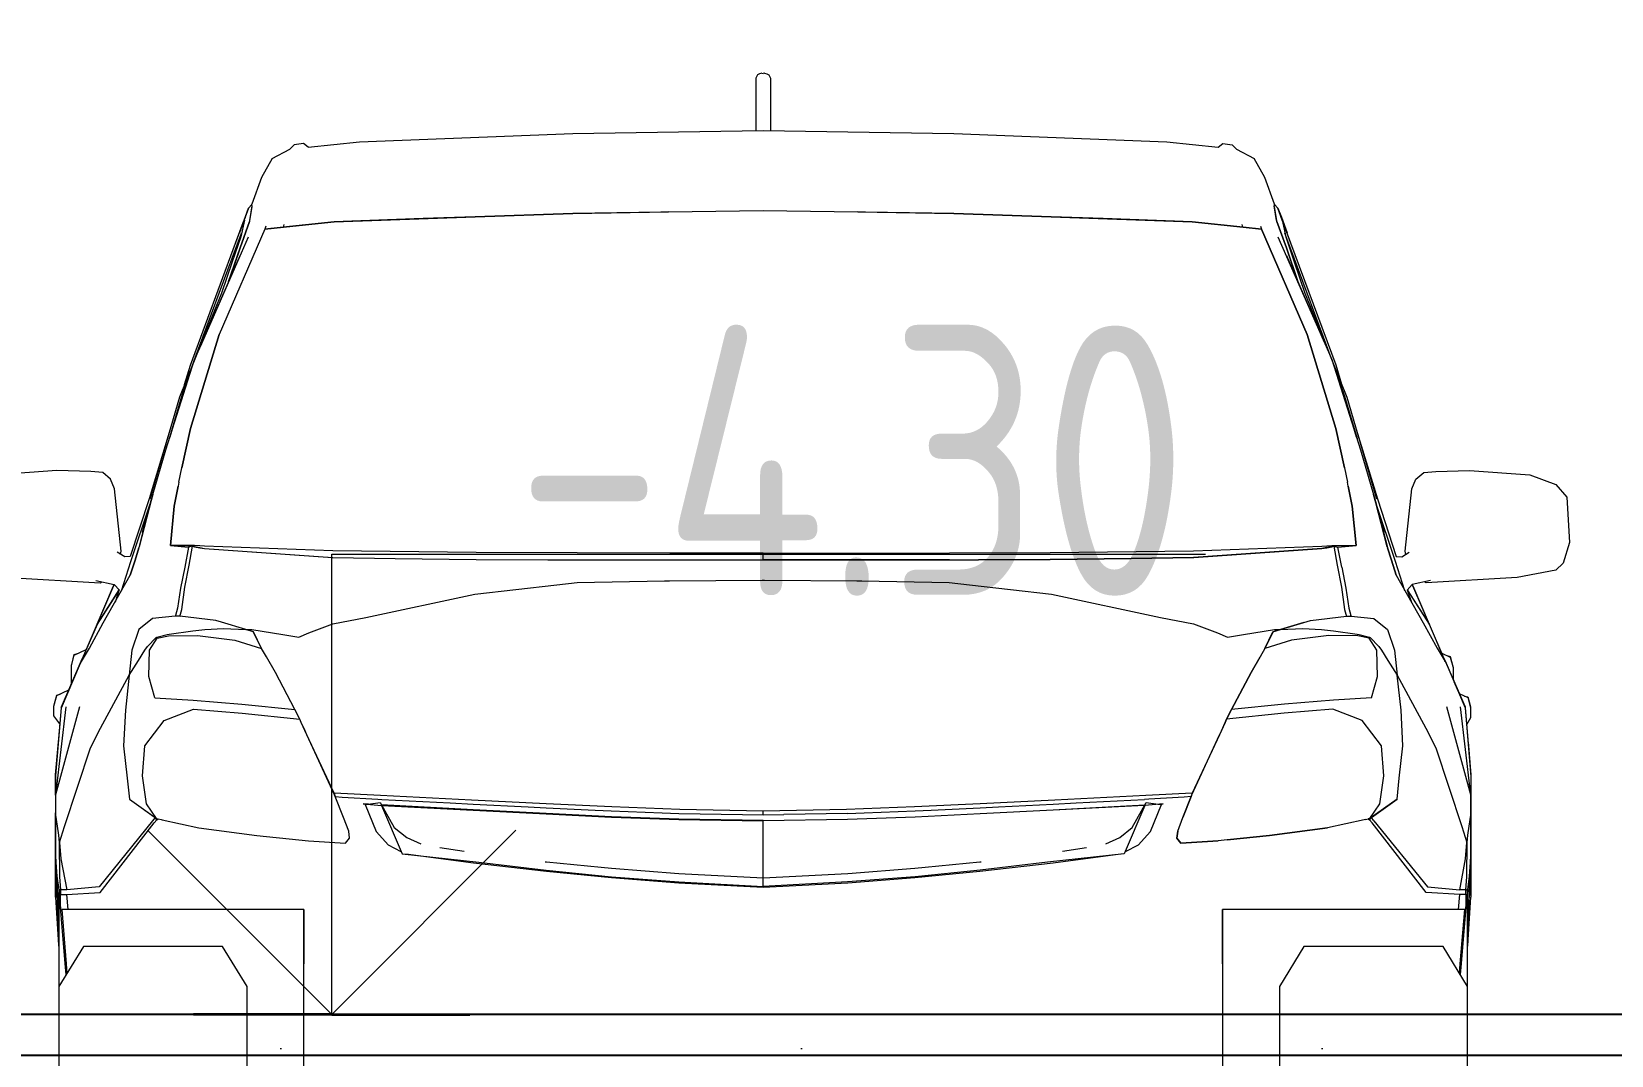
# Model space of a CAD drawing. Header units: millimetres. Extents: x 18162 to 7085488, y 72188 to 247925.
# Drawn here: x 4268703 to 4270634, y 100403 to 101654 of the extents above; entities that cross this region are included whole.
import ezdxf

# ---------------------------------------------------------------- set-up
doc = ezdxf.new("R2010")
doc.units = ezdxf.units.MM
doc.header["$MEASUREMENT"] = 0
doc.layers.add('Interior - Furniture', color=7, linetype='Continuous')
doc.layers.add('Structural - Bearing', color=7, linetype='Continuous')
doc.styles.add('GENERATED_STYLE_3', font='', dxfattribs={"width": 0.8})
doc.styles.get('GENERATED_STYLE_3').set_extended_font_data('ISOCPEUR MON')
doc.dimstyles.new('GENERATED_STYLE__12', dxfattribs={"dimtxt": 330.000007, "dimasz": 171, "dimexe": 0.18, "dimexo": 150, "dimgap": 0, "dimtad": 1, "dimdec": 0, "dimzin": 0, "dimdsep": 46, "dimtxsty": 'GENERATED_STYLE_3', "dimblk": 'ARROWHEAD_2', "dimblk1": 'ARROWHEAD_2', "dimblk2": 'ARROWHEAD_2', "dimcen": 0.09, "dimclrd": 13, "dimclre": 13, "dimclrt": 13, "dimadec": 0, "dimazin": 0, "dimtfac": 1, "dimtdec": 4, "dimtmove": 0, "dimatfit": 3, "dimfxl": 1, "dimtolj": 1, "dimtzin": 0, "dimarcsym": 0})

# ---------------------------------------------------------------- blocks, each defined once
blk = doc.blocks.new('*D1684', base_point=(4294986.6, 104752.7))
at = {"color": 12, "linetype": 'Continuous', "lineweight": 35}
for p, q in [((4271333.2, 100517.7), (4271558.2, 100387.8)), ((4271333.2, 100067.7), (4271558.2, 99937.8))]:
    blk.add_line(p, q, dxfattribs=at)
at = {"color": 13, "linetype": 'Continuous', "lineweight": 13}
for p, q in [((4271614.4, 100452.7), (4271276.9, 100452.7)), ((4271445.7, 100002.7), (4271445.7, 100452.7)), ((4271614.4, 100002.7), (4271276.9, 100002.7)), ((4271445.7, 99892.7), (4271445.7, 100002.7))]:
    blk.add_line(p, q, dxfattribs=at)
at = {"color": 13, "lineweight": 13, "insert": (4271475.5, 99358.1), "char_height": 330, "attachment_point": 7, "rotation": 90, "style": 'GENERATED_STYLE_3'}
blk.add_mtext('\\A1;{\\pql;\\fISOCPEUR MON|b0|i0|c0|p0;\\W0.800000;450}', dxfattribs=at)
blk = doc.blocks.new('ARROWHEAD_2')
at = {"color": 0, "linetype": 'Continuous', "lineweight": 0}
for p, q in [((-0.378, -0.655), (0.378, 0.655)), ((0, 0), (-1, 0))]:
    blk.add_line(p, q, dxfattribs=at)
blk = doc.blocks.new('*D1685', base_point=(4294986.6, 104752.7))
at = {"color": 12, "linetype": 'Continuous', "lineweight": 35}
for p, q in [((4271333.2, 103517.7), (4271558.2, 103387.8)), ((4271333.2, 100517.7), (4271558.2, 100387.8))]:
    blk.add_line(p, q, dxfattribs=at)
at = {"color": 13, "linetype": 'Continuous', "lineweight": 13}
blk.add_line((4271445.7, 100452.7), (4271445.7, 103452.7), dxfattribs=at)
at = {"color": 13, "lineweight": 13, "insert": (4271541.3, 101537.7), "char_height": 330, "attachment_point": 7, "rotation": 90, "style": 'GENERATED_STYLE_3'}
blk.add_mtext('\\A1;{\\pql;\\fISOCPEUR MON|b0|i0|c0|p0;\\W0.800000;3,000}', dxfattribs=at)
blk = doc.blocks.new('*D1686', base_point=(4294986.6, 104752.7))
at = {"color": 12, "linetype": 'Continuous', "lineweight": 35}
for p, q in [((4271333.2, 104557.7), (4271558.2, 104427.8)), ((4271333.2, 103517.7), (4271558.2, 103387.8))]:
    blk.add_line(p, q, dxfattribs=at)
at = {"color": 13, "linetype": 'Continuous', "lineweight": 13}
for p, q in [((4271445.7, 103452.7), (4271445.7, 104492.7)), ((4271614.4, 103452.7), (4270478.7, 103452.7)), ((4271445.7, 100452.7), (4271445.7, 103452.7))]:
    blk.add_line(p, q, dxfattribs=at)
at = {"color": 13, "lineweight": 13, "insert": (4271541.3, 103570.9), "char_height": 330, "attachment_point": 7, "rotation": 90, "style": 'GENERATED_STYLE_3'}
blk.add_mtext('\\A1;{\\pql;\\fISOCPEUR MON|b0|i0|c0|p0;\\W0.800000;1,040}', dxfattribs=at)

msp = doc.modelspace()

# ---------------------------------------------------------------- hatches: boundary and pattern name
at = {"layer": 'Structural - Bearing', "linetype": 'Continuous', "lineweight": 9}
h = msp.add_hatch(dxfattribs=at)
h.set_pattern_fill('Lightweight_Concrete_0003', style=0, pattern_type=2)
h.set_pattern_definition([(0, (4294986.6, 104752.7), (0, 1169.134), [73.125, -601.875]), (0, (4295324.1, 105337.3), (0, 1169.134), [73.125, -601.875]), (60, (4294986.6, 104752.7), (-1012.5, 584.567), [73.125, -601.875]), (60, (4295661.6, 104752.7), (-1012.5, 584.567), [73.125, -601.875]), (120, (4295059.7, 104752.7), (1012.5, 584.567), [73.125, -601.875]), (120, (4295734.7, 104752.7), (1012.5, 584.567), [73.125, -601.875]), (0, (4294986.58, 104865.2), (0, 225), [0, -225, 0, -337.5]), (45, (4295099.08, 104865.2), (-159.099, 159.099), [0, -168.75, 0, -281.25])])
h.paths.add_polyline_path([(4273913.1, 100452.7), (4267763.1, 100452.7), (4267763.1, 100402.7), (4273913.1, 100402.7)])

# ---------------------------------------------------------------- linework, layer by layer
at = {"color": 13, "linetype": 'Continuous', "lineweight": 13}
for p, q in [((4269069.5, 100452.7), (4269069.5, 101015.2)), ((4269069.5, 101015.2), (4270137.6, 101015.2)), ((4269069.5, 100452.7), (4268844.5, 100677.7)), ((4269294.5, 100677.7), (4269069.5, 100452.7))]:
    msp.add_line(p, q, dxfattribs=at)
at = {"color": 12, "linetype": 'Continuous', "lineweight": 35}
for q in [(4268900.7, 100452.7), (4269238.2, 100452.7)]:
    msp.add_line((4269069.5, 100452.7), q, dxfattribs=at)
at = {"layer": 'Interior - Furniture', "color": 7, "linetype": 'Continuous', "lineweight": 13}
for p, q in [((4269590.2, 101600.7), (4269588.1, 101596.6)), ((4269592.6, 101602), (4269590.2, 101600.7)), ((4269595.4, 101602.8), (4269592.6, 101602)), ((4269595.4, 101602.8), (4269597, 101602.3)), ((4269598.6, 101602.8), (4269597, 101602.3)), ((4269598.6, 101602.8), (4269601.4, 101602)), ((4269601.4, 101602), (4269603.8, 101600.7)), ((4269603.8, 101600.7), (4269605.9, 101596.6)), ((4269588.1, 101596.6), (4269588.1, 101532.6)), ((4269605.9, 101596.6), (4269605.9, 101532.6)), ((4269103.4, 101518.9), (4269364.1, 101528.9)), ((4269364.1, 101528.9), (4269597, 101532.7)), ((4269597, 101532.7), (4269829.9, 101528.9)), ((4269829.9, 101528.9), (4270090.6, 101518.9)), ((4268996.8, 101498.6), (4269018.5, 101510.1)), ((4269023.6, 101515.3), (4269018.4, 101510)), ((4269035.2, 101516.7), (4269023.6, 101515.3)), ((4269040.9, 101512.4), (4269035.2, 101516.7)), ((4269040.8, 101512.4), (4269103.4, 101518.9)), ((4270090.6, 101518.9), (4270153.2, 101512.4)), ((4270153.1, 101512.4), (4270158.8, 101516.7)), ((4270158.8, 101516.7), (4270170.4, 101515.3)), ((4270170.4, 101515.3), (4270175.6, 101510)), ((4270175.5, 101510.1), (4270197.2, 101498.6)), ((4268996.8, 101498.6), (4268983.6, 101475.3)), ((4270210.4, 101475.3), (4270197.2, 101498.6)), ((4268983.6, 101475.3), (4268971.9, 101442.7)), ((4270222.1, 101442.7), (4270210.4, 101475.3)), ((4268963.6, 101427), (4268956.7, 101407.7)), ((4268962.5, 101423.4), (4268967.9, 101437.9)), ((4268967.8, 101437.7), (4268963.6, 101427)), ((4268963.6, 101427), (4268963.6, 101426.2)), ((4268967.9, 101438), (4268967.8, 101437.7)), ((4268971.9, 101442.5), (4268967.9, 101438)), ((4268967.9, 101437.9), (4268972, 101442.2)), ((4268967.9, 101438), (4268967.9, 101437.9)), ((4268971.9, 101440.1), (4268969.2, 101422.5)), ((4268969.4, 101422.8), (4268972.2, 101440.6)), ((4268971.9, 101442.1), (4268971.9, 101442.7)), ((4268972.2, 101440.8), (4268972, 101442.2)), ((4269072.7, 101421.3), (4269244.9, 101427.3)), ((4269181.4, 101425.1), (4269072.7, 101421.3)), ((4269244.9, 101427.2), (4269181.4, 101425.1)), ((4269244.9, 101427.3), (4269364.1, 101431.4)), ((4269364.1, 101431.3), (4269244.9, 101427.2)), ((4269364.1, 101431.4), (4269481.2, 101433.2)), ((4269472, 101433.1), (4269364.1, 101431.3)), ((4269481.2, 101433.2), (4269472, 101433.1)), ((4269481.2, 101433.2), (4269597, 101435.1)), ((4269597, 101435.1), (4269712.8, 101433.2)), ((4269597, 101435.1), (4269597, 101435.1)), ((4269712.8, 101433.2), (4269829.9, 101431.4)), ((4269722, 101433.1), (4269712.8, 101433.2)), ((4269829.9, 101431.3), (4269722, 101433.1)), ((4269829.9, 101431.4), (4269949.1, 101427.3)), ((4269949.1, 101427.2), (4269829.9, 101431.3)), ((4269949.1, 101427.3), (4270121.3, 101421.3)), ((4270012.6, 101425.1), (4269949.2, 101427.2)), ((4270121.3, 101421.3), (4270012.6, 101425.1)), ((4270224.6, 101422.8), (4270221.8, 101440.6)), ((4270221.9, 101440.8), (4270222, 101442.2)), ((4270226.1, 101437.9), (4270222, 101442.2)), ((4270222.1, 101442.7), (4270222.1, 101442.1)), ((4270222.1, 101442.5), (4270226.1, 101438)), ((4270224.9, 101422.5), (4270222.1, 101440.1)), ((4270226.1, 101438), (4270226.1, 101437.9)), ((4270226.1, 101438), (4270226.2, 101437.7)), ((4270231.5, 101423.4), (4270226.1, 101437.9)), ((4270226.2, 101437.7), (4270230.4, 101427)), ((4270230.4, 101427), (4270237.3, 101407.7)), ((4270230.4, 101427), (4270230.5, 101426.2)), ((4268987.9, 101412.4), (4268931.9, 101283.5)), ((4268951.2, 101392.7), (4268961.4, 101420.4)), ((4268952.1, 101395.1), (4268961.4, 101420.4)), ((4268953.3, 101391.2), (4268959.3, 101407.4)), ((4268969, 101421.5), (4268957.5, 101389.5)), ((4268957.5, 101389.5), (4268969, 101421.5)), ((4268962.8, 101423.2), (4268958.3, 101402.9)), ((4268961.4, 101420.4), (4268962.5, 101423.4)), ((4268969.2, 101421.9), (4268969.3, 101422.2)), ((4268989.1, 101415.7), (4268987.9, 101412.3)), ((4268987.9, 101412.3), (4269010.5, 101414.8)), ((4269010.4, 101414.8), (4268987.9, 101412.4)), ((4268987.9, 101412.4), (4269010.5, 101414.7)), ((4269072.7, 101421.3), (4269010.4, 101414.8)), ((4269010.5, 101414.7), (4269072.7, 101421.3)), ((4269010.5, 101414.8), (4269011.6, 101418)), ((4270121.3, 101421.3), (4270183.6, 101414.7)), ((4270183.6, 101414.8), (4270121.3, 101421.3)), ((4270183.5, 101414.8), (4270182.4, 101418)), ((4270206.1, 101412.3), (4270183.5, 101414.8)), ((4270206.1, 101412.4), (4270183.6, 101414.8)), ((4270183.6, 101414.7), (4270206.1, 101412.4)), ((4270204.9, 101415.7), (4270206.1, 101412.3)), ((4270206.1, 101412.4), (4270262.1, 101283.5)), ((4270262.1, 101283.5), (4270206.1, 101412.4)), ((4270224.8, 101421.9), (4270224.7, 101422.2)), ((4270236.5, 101389.5), (4270225, 101421.5)), ((4270225, 101421.5), (4270236.5, 101389.5)), ((4270231.2, 101423.2), (4270235.7, 101402.9)), ((4270232.6, 101420.4), (4270231.5, 101423.4)), ((4270241.9, 101395.1), (4270232.6, 101420.4)), ((4270242.8, 101392.7), (4270232.6, 101420.4)), ((4270240.7, 101391.2), (4270234.7, 101407.4)), ((4268896.8, 101246), (4268952.1, 101395.1)), ((4268901.6, 101251.9), (4268953.3, 101391.2)), ((4268910.6, 101272.6), (4268967.8, 101403)), ((4268943.5, 101348.1), (4268957.5, 101389.3)), ((4268957.5, 101389.3), (4268943.6, 101348.6)), ((4268958.3, 101402.9), (4268947.9, 101372.5)), ((4270226.2, 101403), (4270283.4, 101272.6)), ((4270235.7, 101402.9), (4270246.1, 101372.5)), ((4270250.4, 101348.6), (4270236.5, 101389.3)), ((4270236.5, 101389.3), (4270250.5, 101348.1)), ((4270292.4, 101251.9), (4270240.7, 101391.2)), ((4270297.2, 101246), (4270241.9, 101395.1)), ((4268911.2, 101273.9), (4268957.5, 101380.2)), ((4268947.9, 101372.5), (4268934.9, 101334)), ((4270236.5, 101380.2), (4270282.7, 101274.2)), ((4270246.1, 101372.5), (4270259.1, 101334)), ((4268943.6, 101348.6), (4268943.1, 101347.1)), ((4268943.3, 101347.5), (4268943.5, 101348.1)), ((4270250.9, 101347.1), (4270250.4, 101348.6)), ((4270250.5, 101348.1), (4270250.7, 101347.5)), ((4268934.9, 101334), (4268883.4, 101206.8)), ((4270259.1, 101334), (4270310.6, 101206.8)), ((4268897.1, 101168.8), (4268931.9, 101283.5)), ((4268931.9, 101283.5), (4268897.1, 101168.8)), ((4268902, 101252.8), (4268910.6, 101272.6)), ((4268931.9, 101283.5), (4268931.9, 101283.5)), ((4270262.1, 101283.5), (4270296.9, 101168.8)), ((4270296.9, 101168.8), (4270262.1, 101283.5)), ((4270283.4, 101272.6), (4270292, 101252.8)), ((4268866.7, 101142.7), (4268902, 101252.8)), ((4268886.5, 101208.3), (4268902, 101252.8)), ((4270292, 101252.8), (4270327.3, 101142.7)), ((4270292, 101252.8), (4270307.5, 101208.3)), ((4268889.5, 101221.9), (4268896.8, 101246)), ((4268889.6, 101222.3), (4268896.8, 101246)), ((4270304.5, 101221.9), (4270297.2, 101246)), ((4270304.4, 101222.3), (4270297.2, 101246)), ((4268883.4, 101206.8), (4268847.2, 101082.8)), ((4268871.1, 101156.5), (4268886.5, 101208.3)), ((4268886.5, 101208.3), (4268871.6, 101157.9)), ((4270322.4, 101157.9), (4270307.5, 101208.3)), ((4270307.5, 101208.3), (4270322.9, 101156.5)), ((4270310.6, 101206.8), (4270346.8, 101082.8)), ((4268872, 101167.9), (4268846.2, 101082.8)), ((4268886.5, 101120.5), (4268897.1, 101168.8)), ((4268897.1, 101168.8), (4268886.5, 101120.5)), ((4268896.7, 101167.1), (4268896.7, 101167.2)), ((4270296.9, 101168.8), (4270307.5, 101120.5)), ((4270307.5, 101120.5), (4270296.9, 101168.8)), ((4270297.3, 101167.2), (4270297.3, 101167.1)), ((4270322, 101167.9), (4270347.8, 101082.8)), ((4268850.9, 101088), (4268866.7, 101142.7)), ((4270327.3, 101142.7), (4270343.1, 101088)), ((4268733.6, 101117.2), (4268659.9, 101111.9)), ((4268774.9, 101116.3), (4268733.6, 101117.2)), ((4268789.6, 101114.7), (4268774.9, 101116.3)), ((4268882.7, 101103.1), (4268886.5, 101120.5)), ((4270307.5, 101120.5), (4270311.3, 101103.1)), ((4270404.4, 101114.7), (4270419.2, 101116.3)), ((4270419.2, 101116.3), (4270460.4, 101117.2)), ((4270460.4, 101117.2), (4270534.1, 101111.9)), ((4268799.3, 101106.6), (4268789.6, 101114.7)), ((4268804, 101095.1), (4268799.3, 101106.6)), ((4268877, 101073.6), (4268881.8, 101098.4)), ((4268881.8, 101098.4), (4268877, 101073.6)), ((4268882.7, 101103.1), (4268881.8, 101098.4)), ((4270312.2, 101098.4), (4270311.3, 101103.1)), ((4270312.2, 101098.4), (4270317, 101073.6)), ((4270317, 101073.6), (4270312.2, 101098.4)), ((4270390, 101095.1), (4270394.7, 101106.6)), ((4270394.7, 101106.6), (4270404.4, 101114.7)), ((4270534.1, 101111.9), (4270566.1, 101100.4)), ((4270566.1, 101100.4), (4270579.4, 101084.8)), ((4268812.3, 101018.6), (4268804, 101095.1)), ((4268846.2, 101082.8), (4268823.1, 101012.1)), ((4268834, 101023.2), (4268849.8, 101083.8)), ((4268849.8, 101083.8), (4268834.2, 101023.9)), ((4268850.9, 101088), (4268838, 101041.7)), ((4268849.8, 101083.8), (4268850.9, 101088)), ((4268851, 101088.3), (4268850.9, 101088)), ((4268850.9, 101088), (4268850.9, 101088)), ((4270343.1, 101088), (4270343, 101088.5)), ((4270356, 101041.7), (4270343.1, 101088)), ((4270343.1, 101088), (4270343.1, 101088)), ((4270343.1, 101088), (4270345.4, 101079.3)), ((4270359.8, 101023.9), (4270345.4, 101079.3)), ((4270345.4, 101079.3), (4270360, 101023.2)), ((4270347.8, 101082.8), (4270370.9, 101012.1)), ((4270381.7, 101018.6), (4270390, 101095.1)), ((4270579.4, 101084.8), (4270582.7, 101029.5)), ((4268823.9, 101006.1), (4268847.7, 101076.6)), ((4268872.3, 101025.9), (4268877, 101073.6)), ((4268877, 101073.6), (4268872.3, 101025.9)), ((4270317, 101073.6), (4270321.7, 101025.9)), ((4270321.7, 101025.9), (4270317, 101073.6)), ((4270370.1, 101006.1), (4270346.3, 101076.6)), ((4268833.9, 101022.8), (4268829.1, 101007.7)), ((4268829.1, 101007.7), (4268833.9, 101022.8)), ((4268833.9, 101022.8), (4268834, 101023.2)), ((4268834, 101023), (4268833.9, 101022.8)), ((4268896.7, 101025.7), (4268872.3, 101025.9)), ((4268872.3, 101025.9), (4268896.7, 101025.2)), ((4268872.3, 101025.9), (4268894.6, 101023.7)), ((4268894.6, 101023.7), (4268889.8, 100999.4)), ((4268899.4, 101024.8), (4268894.6, 101023.7)), ((4268895.2, 101001.6), (4268899.4, 101024.8)), ((4268901.8, 101025.6), (4268896.7, 101025.7)), ((4268896.7, 101025.2), (4268901.8, 101024.5)), ((4268899.4, 101024.8), (4268901.8, 101024.2)), ((4268908.2, 101025.2), (4268901.8, 101025.6)), ((4268901.8, 101024.5), (4268908.2, 101023.3)), ((4268901.8, 101024.2), (4268908.2, 101022.9)), ((4268914, 101024.9), (4268908.2, 101025.2)), ((4268908.2, 101023.3), (4268914, 101022)), ((4268908.2, 101022.9), (4268914, 101022)), ((4269071.1, 101019.2), (4268914, 101024.9)), ((4268914, 101022), (4269071.1, 101010.9)), ((4268914, 101022), (4269070.5, 101010.9)), ((4270122.9, 101019.2), (4270280, 101024.9)), ((4270280, 101022), (4270122.9, 101010.9)), ((4270123.5, 101010.9), (4270280, 101022)), ((4270280, 101024.9), (4270285.8, 101025.2)), ((4270285.8, 101023.3), (4270280, 101022)), ((4270280, 101022), (4270285.8, 101022.9)), ((4270285.8, 101025.2), (4270292.3, 101025.6)), ((4270292.3, 101024.5), (4270285.8, 101023.3)), ((4270285.8, 101022.9), (4270292.2, 101024.2)), ((4270292.2, 101024.2), (4270294.6, 101024.8)), ((4270292.3, 101025.6), (4270297.3, 101025.7)), ((4270297.3, 101025.2), (4270292.3, 101024.5)), ((4270294.6, 101024.8), (4270298.8, 101001.6)), ((4270294.6, 101024.8), (4270299.4, 101023.7)), ((4270297.3, 101025.7), (4270321.7, 101025.9)), ((4270321.7, 101025.9), (4270297.3, 101025.2)), ((4270299.4, 101023.7), (4270321.7, 101025.9)), ((4270304.2, 100999.4), (4270299.4, 101023.7)), ((4270360, 101023.2), (4270360.1, 101022.8)), ((4270360.1, 101022.8), (4270360.1, 101023)), ((4270364.9, 101007.7), (4270360.1, 101022.8)), ((4270360.1, 101022.8), (4270364.9, 101007.7)), ((4270582.7, 101029.5), (4270574.8, 101004)), ((4268816.6, 101011.8), (4268807.3, 101017.4)), ((4268811.5, 101014.8), (4268812.3, 101018.6)), ((4268812.5, 100970.3), (4268823.9, 101006.1)), ((4268823.2, 101012.1), (4268816.6, 101011.8)), ((4268829.1, 101007.7), (4268823.3, 100989.3)), ((4268823.3, 100989.3), (4268829.1, 101007.7)), ((4268890.2, 100974.9), (4268895.2, 101001.6)), ((4269070.5, 101010.9), (4269071.1, 101010.9)), ((4269246.1, 101017), (4269071.1, 101019.2)), ((4269071.1, 101010.9), (4269147.2, 101009.9)), ((4269071.1, 101010.9), (4269147.2, 101009.9)), ((4269147.2, 101009.9), (4269246.1, 101008.6)), ((4269147.2, 101009.9), (4269246.1, 101008.6)), ((4269369.4, 101016.6), (4269246.1, 101017)), ((4269246.1, 101008.6), (4269333.9, 101008.3)), ((4269246.1, 101008.6), (4269333.9, 101008.3)), ((4269333.9, 101008.3), (4269369.4, 101008.2)), ((4269482.9, 101016.4), (4269369.4, 101016.6)), ((4269369.4, 101008.2), (4269482.9, 101008)), ((4269369.4, 101008.2), (4269482.9, 101008)), ((4269597, 101016.4), (4269482.9, 101016.4)), ((4269482.9, 101008), (4269597, 101008)), ((4269482.9, 101008), (4269597, 101008)), ((4269597, 101008), (4269597, 101016.4)), ((4269597, 101016.4), (4269711.2, 101016.4)), ((4269711.2, 101008), (4269597, 101008)), ((4269597, 101008), (4269711.2, 101008)), ((4269711.2, 101016.4), (4269824.6, 101016.6)), ((4269824.6, 101008.2), (4269711.2, 101008)), ((4269711.2, 101008), (4269824.6, 101008.2)), ((4269824.6, 101016.6), (4269947.9, 101017)), ((4269824.6, 101008.2), (4269860.1, 101008.3)), ((4269947.9, 101008.6), (4269860.1, 101008.3)), ((4269860.1, 101008.3), (4269947.9, 101008.6)), ((4269947.9, 101017), (4270122.9, 101019.2)), ((4270046.8, 101009.9), (4269947.9, 101008.6)), ((4269947.9, 101008.6), (4270046.8, 101009.9)), ((4270122.9, 101010.9), (4270046.8, 101009.9)), ((4270046.8, 101009.9), (4270122.9, 101010.9)), ((4270122.9, 101010.9), (4270123.5, 101010.9)), ((4270298.8, 101001.6), (4270303.8, 100974.9)), ((4270370.7, 100989.3), (4270364.9, 101007.7)), ((4270364.9, 101007.7), (4270370.7, 100989.3)), ((4270381.5, 100970.3), (4270370.1, 101006.1)), ((4270370.8, 101012.1), (4270377.5, 101011.8)), ((4270377.5, 101011.8), (4270386.7, 101017.4)), ((4270382.5, 101014.8), (4270381.7, 101018.6)), ((4270574.8, 101004), (4270566.1, 100995.6)), ((4268675.4, 100986.5), (4268786.5, 100980.2)), ((4268781.1, 100983), (4268803.5, 100978.1)), ((4268786.5, 100980.2), (4268788.5, 100981.4)), ((4268790.2, 100931.1), (4268823.3, 100989.3)), ((4268824, 100991.7), (4268824.1, 100992)), ((4268889.8, 100999.4), (4268884.7, 100973.5)), ((4270304.2, 100999.4), (4270309.3, 100973.5)), ((4270370, 100991.7), (4270369.9, 100992)), ((4270370.7, 100989.3), (4270403.8, 100931.1)), ((4270412.9, 100983), (4270390.5, 100978.1)), ((4270407.5, 100980.2), (4270405.5, 100981.4)), ((4270518.6, 100986.5), (4270407.5, 100980.2)), ((4270566.1, 100995.6), (4270518.6, 100986.5)), ((4268802.7, 100976.3), (4268769.2, 100898.5)), ((4268782.8, 100929.2), (4268809.8, 100971.4)), ((4268782.9, 100929.4), (4268802.7, 100976.3)), ((4268809.8, 100971.4), (4268782.9, 100929.4)), ((4268802.7, 100976.3), (4268803.6, 100978)), ((4268803.5, 100978.1), (4268810, 100971.2)), ((4268808.3, 100966.6), (4268804.7, 100956.5)), ((4268809.8, 100971.4), (4268808.2, 100966.5)), ((4268884.7, 100973.5), (4268881, 100949.3)), ((4268886.4, 100947.5), (4268890.2, 100974.9)), ((4270303.8, 100974.9), (4270307.6, 100947.5)), ((4270309.3, 100973.5), (4270313, 100949.3)), ((4270390.5, 100978.1), (4270384, 100971.2)), ((4270384.2, 100971.4), (4270385.8, 100966.5)), ((4270384.2, 100971.4), (4270411.3, 100929.2)), ((4270384.2, 100971.4), (4270411.1, 100929.4)), ((4270385.7, 100966.6), (4270389.3, 100956.5)), ((4270390.4, 100978), (4270391.3, 100976.3)), ((4270391.3, 100976.3), (4270411.1, 100929.4)), ((4270426.7, 100894.1), (4270391.3, 100976.3)), ((4268881, 100949.3), (4268878.5, 100940)), ((4268883.9, 100939.1), (4268886.4, 100947.5)), ((4270307.6, 100947.5), (4270310.1, 100939.1)), ((4270313, 100949.3), (4270315.5, 100940)), ((4268782.7, 100929.2), (4268764.6, 100887.4)), ((4268773.3, 100900.4), (4268790.2, 100931.1)), ((4268782.7, 100929.2), (4268782.8, 100929.2)), ((4268782.8, 100929.2), (4268782.9, 100929.4)), ((4268833.8, 100923), (4268825.3, 100897.8)), ((4268850.6, 100936.7), (4268833.8, 100923)), ((4268878.3, 100939.2), (4268850.6, 100936.7)), ((4268850.6, 100936.7), (4268850.6, 100936.7)), ((4268878.5, 100940), (4268878.3, 100939.2)), ((4268881.1, 100939.5), (4268878.3, 100939.2)), ((4268878.5, 100940), (4268878.5, 100940)), ((4268883.9, 100939.2), (4268881.1, 100939.5)), ((4268928.1, 100934.1), (4268883.9, 100939.2)), ((4268934.7, 100932.1), (4268928.1, 100934.1)), ((4268928.1, 100934.1), (4268928.1, 100934.1)), ((4268964.6, 100923), (4268934.7, 100932.1)), ((4268964.6, 100923), (4268934.7, 100932.1)), ((4268973.9, 100920.2), (4268964.6, 100923)), ((4268973.7, 100920.3), (4268964.6, 100923)), ((4270220.1, 100920.2), (4270229.5, 100923)), ((4270229.4, 100923), (4270220.3, 100920.3)), ((4270257.9, 100931.7), (4270229.4, 100923)), ((4270229.5, 100923), (4270257.9, 100931.7)), ((4270257.9, 100931.7), (4270265.9, 100934.1)), ((4270265.9, 100934.1), (4270310.1, 100939.2)), ((4270265.9, 100934.1), (4270265.9, 100934.1)), ((4270310.1, 100939.2), (4270312.9, 100939.5)), ((4270312.9, 100939.5), (4270315.7, 100939.2)), ((4270315.7, 100939.2), (4270315.5, 100940)), ((4270315.5, 100940), (4270315.5, 100940)), ((4270315.7, 100939.2), (4270343.4, 100936.7)), ((4270343.4, 100936.7), (4270360.2, 100923)), ((4270343.4, 100936.7), (4270343.4, 100936.7)), ((4270360.2, 100923), (4270368.7, 100897.8)), ((4270403.8, 100931.1), (4270420.8, 100900.4)), ((4270411.3, 100929.2), (4270411.1, 100929.4)), ((4270429.4, 100887.4), (4270411.3, 100929.2)), ((4268846.9, 100897.9), (4268856.2, 100912.5)), ((4268856.2, 100912.5), (4268870, 100915.5)), ((4268870, 100915.5), (4268905.6, 100915.9)), ((4268905.6, 100915.9), (4268951, 100910.1)), ((4268951, 100910.1), (4268983.6, 100899.9)), ((4268973.7, 100920.1), (4268973.7, 100920.3)), ((4268983.6, 100899.9), (4268973.7, 100920.1)), ((4268983.6, 100899.9), (4268973.9, 100920.2)), ((4270210.4, 100899.9), (4270220.1, 100920.2)), ((4270220.3, 100920.1), (4270210.4, 100899.9)), ((4270243, 100910.1), (4270210.4, 100899.9)), ((4270220.3, 100920.3), (4270220.3, 100920.1)), ((4270288.4, 100915.9), (4270243, 100910.1)), ((4270324, 100915.5), (4270288.4, 100915.9)), ((4270337.8, 100912.5), (4270324, 100915.5)), ((4270347.1, 100897.9), (4270337.8, 100912.5)), ((4268739.1, 100828.4), (4268764.6, 100887.4)), ((4268751.4, 100878.9), (4268754.9, 100891.7)), ((4268751.7, 100880.4), (4268754.9, 100892.4)), ((4268754.9, 100891.7), (4268769.4, 100898.6)), ((4268754.9, 100892.4), (4268759, 100893.7)), ((4268762.3, 100882.1), (4268773.3, 100900.4)), ((4268764.6, 100887.4), (4268763.3, 100883.7)), ((4268773.3, 100900.4), (4268773.3, 100900.4)), ((4268825.3, 100897.8), (4268821.9, 100867.2)), ((4268846.1, 100865.5), (4268846.9, 100897.9)), ((4268846.9, 100897.9), (4268846.9, 100897.9)), ((4268983.6, 100899.9), (4268983.6, 100899.9)), ((4268983.6, 100899.9), (4268983.6, 100899.9)), ((4268989.7, 100889.5), (4268983.6, 100899.9)), ((4269000.7, 100870.7), (4268989.7, 100889.5)), ((4269000.7, 100870.7), (4268989.7, 100889.5)), ((4270193.3, 100870.7), (4270204.3, 100889.5)), ((4270204.3, 100889.5), (4270193.3, 100870.7)), ((4270210.4, 100899.9), (4270204.3, 100889.5)), ((4270210.4, 100899.9), (4270210.4, 100899.9)), ((4270210.4, 100899.9), (4270210.4, 100899.9)), ((4270347.1, 100897.9), (4270347.1, 100897.9)), ((4270347.9, 100865.5), (4270347.1, 100897.9)), ((4270368.7, 100897.8), (4270372.1, 100867.2)), ((4270420.8, 100900.4), (4270431.7, 100882.1)), ((4270426.5, 100894.2), (4270436.9, 100889.3)), ((4270430.7, 100883.7), (4270429.4, 100887.4)), ((4270429.4, 100887.4), (4270454.9, 100828.4)), ((4270432.7, 100891.3), (4270436.8, 100890)), ((4270436.8, 100890), (4270440, 100878)), ((4270436.9, 100889.3), (4270440.3, 100876.5)), ((4268739.1, 100827.3), (4268762.3, 100882.1)), ((4268751.4, 100878.9), (4268751.6, 100880)), ((4268751.4, 100867), (4268751.4, 100878.9)), ((4268751.4, 100866.9), (4268751.4, 100867)), ((4268751.6, 100857.2), (4268751.4, 100866.9)), ((4268751.6, 100880), (4268751.7, 100880.4)), ((4268751.6, 100880), (4268751.6, 100880)), ((4268821.9, 100867.2), (4268817.3, 100824.6)), ((4268853.4, 100839.4), (4268846.1, 100865.5)), ((4269024.5, 100825.3), (4269000.7, 100870.7)), ((4269024.5, 100825.3), (4269000.7, 100870.7)), ((4270169.5, 100825.3), (4270193.3, 100870.7)), ((4270193.3, 100870.7), (4270169.5, 100825.3)), ((4270340.6, 100839.4), (4270347.9, 100865.5)), ((4270376.7, 100824.6), (4270372.1, 100867.2)), ((4270431.7, 100882.1), (4270431.7, 100882.1)), ((4270431.7, 100882.1), (4270454.9, 100827.3)), ((4270440, 100878), (4270440.2, 100877.6)), ((4270440.1, 100877.6), (4270440.2, 100877.6)), ((4270440.2, 100877.6), (4270440.3, 100876.5)), ((4270440.3, 100876.5), (4270440.3, 100864.7)), ((4268733.4, 100842.3), (4268748.1, 100849.2)), ((4268752.8, 100859.7), (4268738.9, 100827.8)), ((4268751.6, 100857.6), (4268747.9, 100849.1)), ((4270440.3, 100864.7), (4270440.3, 100864.5)), ((4270440.3, 100864.5), (4270440.3, 100862.3)), ((4270448, 100844.7), (4270440.3, 100862.6)), ((4270441.2, 100859.7), (4270455.1, 100827.8)), ((4268730, 100829.4), (4268733.4, 100842.3)), ((4268730, 100829.4), (4268730.1, 100830.5)), ((4268730, 100817.6), (4268730, 100829.4)), ((4268730.1, 100830.5), (4268730.2, 100830.9)), ((4268730.1, 100830.5), (4268730.1, 100830.5)), ((4268730.2, 100830.9), (4268733.5, 100843)), ((4268761.2, 100828.4), (4268732, 100721)), ((4268738.9, 100827.8), (4268732, 100744.4)), ((4268732.1, 100743.1), (4268739.1, 100827.3)), ((4268732.9, 100724.2), (4268744.9, 100828.4)), ((4268733.5, 100843), (4268737.6, 100844.2)), ((4268738.9, 100827.8), (4268739.1, 100828.4)), ((4268853.4, 100839.4), (4268900, 100836.7)), ((4268900, 100836.7), (4268959.6, 100832)), ((4268959.6, 100832), (4269024.5, 100825.3)), ((4270234.4, 100832), (4270169.5, 100825.3)), ((4270294, 100836.7), (4270234.4, 100832)), ((4270340.6, 100839.4), (4270294, 100836.7)), ((4270462, 100721), (4270432.8, 100828.4)), ((4270447.8, 100844.8), (4270458.3, 100839.9)), ((4270449.1, 100828.4), (4270461.1, 100724.2)), ((4270454.2, 100841.8), (4270458.2, 100840.6)), ((4270454.9, 100828.4), (4270455.1, 100827.8)), ((4270454.9, 100827.3), (4270462, 100743.1)), ((4270455.1, 100827.8), (4270462, 100743.8)), ((4270458.2, 100840.6), (4270461.5, 100828.5)), ((4270458.3, 100839.9), (4270461.8, 100827)), ((4270461.5, 100828.5), (4270461.6, 100828.1)), ((4270461.6, 100828.1), (4270461.8, 100827)), ((4270461.6, 100828.1), (4270461.6, 100828.1)), ((4270461.8, 100827), (4270461.7, 100815.2)), ((4268730, 100817.5), (4268730, 100817.6)), ((4268737.3, 100807.8), (4268730, 100817.5)), ((4268817.3, 100824.6), (4268815.2, 100780.8)), ((4268841.2, 100780.9), (4268864.9, 100812)), ((4268864.9, 100812), (4268900.6, 100825.8)), ((4268900.6, 100825.8), (4268960.1, 100821)), ((4268960.1, 100821), (4269030.6, 100813.4)), ((4269030.6, 100813.4), (4269024.5, 100825.3)), ((4269030.6, 100813.4), (4269024.5, 100825.3)), ((4269032.4, 100809.4), (4269030.6, 100813.4)), ((4269032.4, 100809.4), (4269030.6, 100813.4)), ((4269036.9, 100799.4), (4269032.4, 100809.4)), ((4269036.8, 100799.5), (4269032.4, 100809.4)), ((4270157.1, 100799.4), (4270161.6, 100809.4)), ((4270161.6, 100809.4), (4270157.2, 100799.5)), ((4270161.6, 100809.4), (4270163.4, 100813.4)), ((4270163.4, 100813.4), (4270161.6, 100809.4)), ((4270163.4, 100813.4), (4270169.5, 100825.3)), ((4270169.5, 100825.3), (4270163.4, 100813.4)), ((4270233.9, 100821), (4270163.4, 100813.4)), ((4270293.4, 100825.8), (4270233.9, 100821)), ((4270329.1, 100812), (4270293.4, 100825.8)), ((4270352.8, 100780.9), (4270329.1, 100812)), ((4270378.9, 100780.8), (4270376.7, 100824.6)), ((4270461.7, 100815.1), (4270456.8, 100806.5)), ((4270461.7, 100815.2), (4270461.7, 100815.1)), ((4269039.2, 100794.4), (4269036.8, 100799.5)), ((4269039.2, 100794.4), (4269036.9, 100799.4)), ((4269072.9, 100721.2), (4269039.2, 100794.4)), ((4269072.5, 100723.2), (4269039.2, 100794.4)), ((4270121.1, 100721.2), (4270154.8, 100794.4)), ((4270154.8, 100794.4), (4270121.5, 100723.2)), ((4270157.2, 100799.5), (4270154.8, 100794.4)), ((4270154.8, 100794.4), (4270157.1, 100799.4)), ((4268732, 100745.7), (4268735.5, 100785.8)), ((4268815.2, 100780.8), (4268819.5, 100741.4)), ((4268838.4, 100744.3), (4268841.2, 100780.9)), ((4270355.6, 100744.3), (4270352.8, 100780.9)), ((4270374.5, 100741.4), (4270378.9, 100780.8)), ((4270458.6, 100785.8), (4270458.5, 100786)), ((4270458.6, 100785.8), (4270462, 100745.7)), ((4268732, 100744), (4268732, 100745.7)), ((4268732, 100744.4), (4268732.1, 100745.2)), ((4268732, 100744.4), (4268732, 100743.8)), ((4268732, 100743.8), (4268732, 100686.5)), ((4268732.1, 100745.2), (4268732.1, 100745.2)), ((4268732.1, 100721.2), (4268732.1, 100743.1)), ((4268819.5, 100741.4), (4268819.5, 100741.4)), ((4268819.5, 100741.4), (4268819.5, 100741.4)), ((4268819.5, 100741.4), (4268822.3, 100715.9)), ((4268843.2, 100710.1), (4268838.4, 100744.3)), ((4270350.8, 100710.1), (4270355.6, 100744.3)), ((4270371.8, 100715.9), (4270374.5, 100741.4)), ((4270374.6, 100741.4), (4270374.6, 100741.4)), ((4270374.6, 100741.4), (4270374.6, 100741.4)), ((4270461.9, 100745.8), (4270462, 100744)), ((4270461.9, 100745.8), (4270461.9, 100745.8)), ((4270462, 100745.7), (4270462, 100744)), ((4270462, 100744), (4270462, 100743.8)), ((4270462, 100743.8), (4270462, 100686.5)), ((4270462, 100743.1), (4270462, 100721.2)), ((4268732, 100721), (4268732, 100699.2)), ((4268732, 100720.7), (4268732, 100721)), ((4268732, 100711.3), (4268732, 100707.7)), ((4268822.3, 100715.9), (4268855.3, 100692)), ((4268822.3, 100715.9), (4268853.6, 100693.2)), ((4269072.5, 100723.2), (4269073.7, 100719)), ((4269129.3, 100720.2), (4269072.5, 100723.2)), ((4269073.7, 100719), (4269072.9, 100721.2)), ((4269083.9, 100693.2), (4269073.7, 100719)), ((4269073.7, 100719), (4269082.3, 100718.1)), ((4269083.9, 100693.2), (4269073.7, 100719)), ((4269082.3, 100718.1), (4269125.8, 100715.8)), ((4269114, 100709.7), (4269128.9, 100711.5)), ((4269125.8, 100715.8), (4269131, 100715.5)), ((4269128.9, 100711.5), (4269145.9, 100681.2)), ((4269240.3, 100714.5), (4269129.3, 100720.2)), ((4269131, 100715.5), (4269214.5, 100711.1)), ((4269214.5, 100711.1), (4269242.5, 100709.6)), ((4269331.7, 100710), (4269240.3, 100714.5)), ((4269953.7, 100714.5), (4269862.3, 100710)), ((4269951.5, 100709.6), (4269979.5, 100711.1)), ((4270064.7, 100720.2), (4269953.7, 100714.5)), ((4269979.5, 100711.1), (4270063, 100715.5)), ((4270048.1, 100681.2), (4270065.1, 100711.5)), ((4270068.2, 100715.8), (4270063, 100715.5)), ((4270121.5, 100723.2), (4270064.7, 100720.2)), ((4270065.1, 100711.5), (4270080, 100709.7)), ((4270111.7, 100718.1), (4270068.2, 100715.8)), ((4270110.1, 100693.2), (4270120.3, 100719)), ((4270120.3, 100719), (4270110.1, 100693.2)), ((4270120.3, 100719), (4270111.7, 100718.1)), ((4270121.5, 100723.2), (4270120.3, 100719)), ((4270120.3, 100719), (4270121.1, 100721.2)), ((4270121.5, 100723.2), (4270121.5, 100723.2)), ((4270371.8, 100715.9), (4270338.7, 100692)), ((4270340.4, 100693.2), (4270371.8, 100715.9)), ((4270462, 100721), (4270462, 100720.7)), ((4270462, 100699.2), (4270462, 100721)), ((4270462, 100707.7), (4270462, 100712.6)), ((4268732, 100707.7), (4268732, 100598)), ((4268732.3, 100643.8), (4268732, 100699.2)), ((4268732, 100662.3), (4268732, 100699.2)), ((4268736.1, 100671.9), (4268732, 100699.2)), ((4268855.3, 100692), (4268843.2, 100710.1)), ((4268853.6, 100693.2), (4268850.5, 100689.4)), ((4268855.8, 100690.5), (4268853.6, 100693.2)), ((4268855.3, 100692), (4268857.5, 100691.6)), ((4268855.9, 100690.7), (4268857.5, 100691.6)), ((4268857.5, 100691.6), (4268857.5, 100691.6)), ((4268857.5, 100691.6), (4268860.9, 100690.8)), ((4269090.3, 100676.8), (4269083.9, 100693.2)), ((4269114.7, 100709.7), (4269108.1, 100710.1)), ((4269108.1, 100710.1), (4269130.4, 100708.2)), ((4269110.3, 100709.2), (4269113.7, 100709.6)), ((4269110.3, 100709.2), (4269123.7, 100676.3)), ((4269242.6, 100702.6), (4269130.4, 100708.9)), ((4269130.4, 100708.2), (4269155.6, 100648.9)), ((4269130.8, 100708.1), (4269242.6, 100702.3)), ((4269242.5, 100709.6), (4269309.6, 100706.2)), ((4269331.9, 100698.1), (4269242.6, 100702.6)), ((4269242.6, 100702.3), (4269331.9, 100697.7)), ((4269309.6, 100706.2), (4269331.9, 100705)), ((4269411.9, 100706.3), (4269331.7, 100710)), ((4269331.9, 100705), (4269391.5, 100702.3)), ((4269411.4, 100694.2), (4269331.9, 100698.1)), ((4269331.9, 100697.7), (4269411.4, 100693.9)), ((4269391.5, 100702.3), (4269411.3, 100701.4)), ((4269411.3, 100701.4), (4269473.5, 100699.1)), ((4269493.9, 100691.3), (4269411.4, 100694.2)), ((4269411.4, 100693.9), (4269493.9, 100691)), ((4269495.1, 100703.2), (4269411.9, 100706.3)), ((4269473.5, 100699.1), (4269493.9, 100698.3)), ((4269493.9, 100698.3), (4269571.7, 100696.9)), ((4269597, 100689.7), (4269493.9, 100691.3)), ((4269597, 100701.3), (4269495.1, 100703.2)), ((4269571.7, 100696.9), (4269597, 100696.5)), ((4269699, 100703.2), (4269597, 100701.3)), ((4269597, 100696.5), (4269597, 100701.3)), ((4269597, 100696.5), (4269622.3, 100696.9)), ((4269597, 100689.7), (4269700.1, 100691.3)), ((4269700.2, 100698.3), (4269622.3, 100696.9)), ((4269782.1, 100706.3), (4269699, 100703.2)), ((4269700.1, 100691.3), (4269782.6, 100694.2)), ((4269782.6, 100693.9), (4269700.1, 100691)), ((4269700.2, 100698.3), (4269720.5, 100699.1)), ((4269720.5, 100699.1), (4269782.7, 100701.4)), ((4269862.3, 100710), (4269782.1, 100706.3)), ((4269782.6, 100694.2), (4269862.1, 100698.1)), ((4269862.1, 100697.7), (4269782.6, 100693.9)), ((4269782.7, 100701.4), (4269802.5, 100702.3)), ((4269802.5, 100702.3), (4269862.1, 100705)), ((4269862.1, 100705), (4269884.5, 100706.2)), ((4269862.1, 100698.1), (4269951.4, 100702.6)), ((4269951.4, 100702.3), (4269862.1, 100697.7)), ((4269884.5, 100706.2), (4269951.5, 100709.6)), ((4269951.4, 100702.6), (4270063.6, 100708.9)), ((4270063.2, 100708.1), (4269951.4, 100702.3)), ((4270063.7, 100708.2), (4270038.4, 100648.9)), ((4270085.9, 100710.1), (4270063.7, 100708.2)), ((4270070.3, 100676.3), (4270083.8, 100709.2)), ((4270079.3, 100709.7), (4270085.9, 100710.1)), ((4270080.3, 100709.6), (4270083.8, 100709.2)), ((4270103.7, 100676.8), (4270110.1, 100693.2)), ((4270333.1, 100690.8), (4270336.5, 100691.6)), ((4270338.7, 100692), (4270336.5, 100691.6)), ((4270336.5, 100691.6), (4270336.5, 100691.6)), ((4270336.5, 100691.6), (4270338.1, 100690.7)), ((4270338.2, 100690.5), (4270340.4, 100693.2)), ((4270338.7, 100692), (4270350.8, 100710.1)), ((4270343.5, 100689.4), (4270340.4, 100693.2)), ((4270462, 100699.2), (4270458, 100671.9)), ((4270462, 100699.2), (4270461.7, 100643.8)), ((4270462, 100598), (4270462, 100707.7)), ((4270462, 100699.2), (4270462, 100662.3)), ((4268732, 100686.5), (4268732, 100685.1)), ((4268736.8, 100662.7), (4268736.1, 100671.9)), ((4268850.5, 100689.4), (4268785.1, 100608.6)), ((4268786.6, 100601.9), (4268852.6, 100686.7)), ((4268852.6, 100686.7), (4268855.8, 100690.6)), ((4268852.6, 100686.7), (4268855.8, 100690.5)), ((4268855.8, 100690.6), (4268855.9, 100690.7)), ((4268860.9, 100690.8), (4268862.4, 100690.5)), ((4268862.4, 100690.5), (4268907.3, 100680.8)), ((4268907.3, 100680.8), (4268977.9, 100671.4)), ((4268907.3, 100680.8), (4268978.1, 100671.4)), ((4268907.3, 100680.8), (4268907.3, 100680.8)), ((4269091.4, 100668.2), (4269090.3, 100676.8)), ((4269091.4, 100668.2), (4269090.4, 100676.8)), ((4269090.4, 100676.8), (4269090.4, 100676.8)), ((4269138.8, 100659.5), (4269123.7, 100676.3)), ((4269145.9, 100681.2), (4269161.3, 100668.8)), ((4269493.9, 100691), (4269597, 100689.3)), ((4269700.1, 100691), (4269597, 100689.3)), ((4269597, 100689.3), (4269597, 100689.7)), ((4269597, 100619.8), (4269597, 100689.3)), ((4270032.8, 100668.8), (4270048.1, 100681.2)), ((4270070.3, 100676.3), (4270055.2, 100659.5)), ((4270102.7, 100668.2), (4270103.7, 100676.8)), ((4270103.7, 100676.8), (4270102.7, 100668.2)), ((4270103.7, 100676.8), (4270103.7, 100676.8)), ((4270216, 100671.4), (4270286.7, 100680.8)), ((4270286.7, 100680.8), (4270216.1, 100671.4)), ((4270331.6, 100690.5), (4270286.7, 100680.8)), ((4270286.7, 100680.8), (4270286.7, 100680.8)), ((4270333.1, 100690.8), (4270331.6, 100690.5)), ((4270338.1, 100690.7), (4270338.2, 100690.6)), ((4270338.2, 100690.6), (4270341.4, 100686.7)), ((4270341.4, 100686.7), (4270338.2, 100690.5)), ((4270407.4, 100601.9), (4270341.4, 100686.7)), ((4270343.5, 100689.4), (4270408.9, 100608.6)), ((4270458, 100671.9), (4270457.2, 100662.7)), ((4268732, 100598), (4268732, 100662.3)), ((4268732.3, 100643.8), (4268732, 100662.3)), ((4268732, 100661.5), (4268732.1, 100596.1)), ((4268732, 100661.5), (4268732, 100661.5)), ((4268732.1, 100596), (4268732.1, 100659.2)), ((4268736.8, 100662.7), (4268738.5, 100643)), ((4268977.9, 100671.4), (4268978.1, 100671.4)), ((4268978.1, 100671.4), (4269029.4, 100666)), ((4268978.1, 100671.4), (4269029.4, 100666)), ((4269029.4, 100666), (4269041, 100664.8)), ((4269041, 100664.8), (4269086.4, 100662.1)), ((4269041, 100664.8), (4269086.3, 100662)), ((4269086.3, 100662), (4269091.4, 100668.2)), ((4269086.4, 100662.1), (4269091.4, 100668.2)), ((4269154.6, 100651.3), (4269138.8, 100659.5)), ((4269161.3, 100668.8), (4269178.4, 100661)), ((4269201.8, 100656.7), (4269231.3, 100652.1)), ((4269962.7, 100652.1), (4269992.2, 100656.7)), ((4270015.7, 100661), (4270032.8, 100668.8)), ((4270055.2, 100659.5), (4270039.4, 100651.3)), ((4270107.7, 100662.1), (4270102.7, 100668.2)), ((4270102.7, 100668.2), (4270107.7, 100662)), ((4270153, 100664.8), (4270107.7, 100662.1)), ((4270107.7, 100662), (4270153, 100664.8)), ((4270164.3, 100666), (4270153, 100664.8)), ((4270216, 100671.4), (4270164.3, 100666)), ((4270164.3, 100666), (4270216, 100671.4)), ((4270216.1, 100671.4), (4270216, 100671.4)), ((4270455.5, 100643), (4270457.2, 100662.7)), ((4270462, 100662.3), (4270461.7, 100643.8)), ((4270462, 100661.5), (4270461.9, 100596.1)), ((4270461.9, 100659.2), (4270461.9, 100596)), ((4270462, 100598), (4270462, 100662.3)), ((4268732.1, 100596), (4268732.3, 100643)), ((4268734.1, 100621.6), (4268732.3, 100643.8)), ((4268732.4, 100642.6), (4268732.6, 100627.7)), ((4268732.6, 100627.7), (4268732.6, 100639.9)), ((4268732.9, 100635.7), (4268732.7, 100624.8)), ((4268738.5, 100643), (4268745.6, 100604.8)), ((4269155.6, 100648.9), (4269249.5, 100638.8)), ((4269242.7, 100637.5), (4269160.1, 100648.4)), ((4269332, 100627.3), (4269242.7, 100637.5)), ((4269249.5, 100638.8), (4269331.9, 100629.2)), ((4269330.6, 100639.4), (4269332, 100639.2)), ((4269332, 100639.2), (4269399.1, 100632.8)), ((4269794.9, 100632.8), (4269862, 100639.2)), ((4269862, 100639.2), (4269863.4, 100639.4)), ((4269951.3, 100637.5), (4269862, 100627.3)), ((4269944.5, 100638.8), (4269862.1, 100629.2)), ((4270038.4, 100648.9), (4269944.5, 100638.8)), ((4270033.9, 100648.4), (4269951.3, 100637.5)), ((4270448.4, 100604.8), (4270455.5, 100643)), ((4270461.7, 100643.8), (4270460, 100621.6)), ((4270461.3, 100624.8), (4270461.1, 100635.7)), ((4270461.4, 100627.7), (4270461.6, 100642.6)), ((4270461.4, 100639.9), (4270461.4, 100627.7)), ((4270461.7, 100643), (4270461.9, 100596)), ((4268732.6, 100627.7), (4268735.7, 100537.4)), ((4268736, 100550.7), (4268733.9, 100624)), ((4268736.2, 100604.9), (4268734.1, 100621.6)), ((4269331.9, 100629.2), (4269411.4, 100620.9)), ((4269411.5, 100619.8), (4269332, 100627.3)), ((4269399.1, 100632.8), (4269411.5, 100631.6)), ((4269411.4, 100620.9), (4269493.9, 100614.9)), ((4269411.5, 100631.6), (4269493.7, 100625)), ((4269493.7, 100613.1), (4269411.5, 100619.8)), ((4269493.7, 100625), (4269597, 100619.8)), ((4269493.9, 100614.9), (4269597, 100609.2)), ((4269597, 100619.8), (4269700.3, 100625)), ((4269597, 100609.2), (4269597, 100619.4)), ((4269700.1, 100614.9), (4269597, 100609.2)), ((4269782.6, 100620.9), (4269700.1, 100614.9)), ((4269700.3, 100625), (4269782.5, 100631.6)), ((4269782.5, 100619.8), (4269700.3, 100613.1)), ((4269782.5, 100631.6), (4269794.9, 100632.8)), ((4269862, 100627.3), (4269782.5, 100619.8)), ((4269862.1, 100629.2), (4269782.6, 100620.9)), ((4270460, 100621.6), (4270457.9, 100604.9)), ((4270460.2, 100624), (4270458, 100550.7)), ((4270458.3, 100537.4), (4270461.4, 100627.7)), ((4268732.1, 100596.2), (4268732, 100598)), ((4268732.1, 100596.1), (4268732.1, 100595.9)), ((4268732.1, 100596), (4268735.7, 100537.4)), ((4268736, 100606.1), (4268736, 100602.8)), ((4268736, 100602.8), (4268736, 100573.9)), ((4268738.5, 100604.9), (4268736.2, 100604.9)), ((4268736.2, 100604.9), (4268736.5, 100599.2)), ((4268736.5, 100599.2), (4268738.2, 100599.2)), ((4268738.3, 100579), (4268736.5, 100599.2)), ((4268738.2, 100599.2), (4268745.5, 100599.3)), ((4268745.6, 100604.8), (4268738.5, 100604.9)), ((4268745.5, 100599.3), (4268786.6, 100601.9)), ((4268745.5, 100599.3), (4268747.1, 100581.1)), ((4268785.1, 100608.6), (4268745.6, 100604.8)), ((4268745.6, 100604.8), (4268745.6, 100604.8)), ((4269597, 100608), (4269493.7, 100613.1)), ((4269700.3, 100613.1), (4269597, 100608)), ((4270448.5, 100599.3), (4270407.4, 100601.9)), ((4270408.9, 100608.6), (4270448.4, 100604.8)), ((4270447, 100581.1), (4270448.5, 100599.3)), ((4270455.5, 100604.9), (4270448.4, 100604.8)), ((4270448.4, 100604.8), (4270448.4, 100604.8)), ((4270455.8, 100599.2), (4270448.5, 100599.3)), ((4270455.5, 100604.9), (4270457.9, 100604.9)), ((4270457.5, 100599.2), (4270455.7, 100579)), ((4270455.8, 100599.2), (4270457.5, 100599.2)), ((4270457.9, 100604.9), (4270457.5, 100599.2)), ((4270458, 100602.8), (4270458, 100606.1)), ((4270458, 100573.9), (4270458, 100602.8)), ((4270458.3, 100537.4), (4270461.9, 100596)), ((4270462, 100598), (4270461.9, 100596.2)), ((4270461.9, 100596.1), (4270461.9, 100595.9)), ((4268743.9, 100514.9), (4268738.3, 100579)), ((4268739.5, 100581.1), (4268744.9, 100514.4)), ((4269035.6, 100581.1), (4269035.6, 100514.4)), ((4270158.4, 100514.4), (4270158.4, 100581.1)), ((4270449.1, 100514.4), (4270454.5, 100581.1)), ((4270455.7, 100579), (4270450.1, 100514.9)), ((4268735.7, 100559.6), (4268734.5, 100571.8)), ((4268735.9, 100553), (4268734.7, 100567)), ((4268736, 100573.9), (4268736, 100527.8)), ((4270458, 100527.8), (4270458, 100573.9)), ((4270459.3, 100567), (4270458.1, 100553)), ((4270459.5, 100571.8), (4270458.3, 100559.7)), ((4268735.4, 100541.5), (4268735.6, 100538.1)), ((4268735.6, 100538.1), (4268736, 100534.3)), ((4268735.7, 100537.4), (4268736, 100534.6)), ((4270458, 100534.3), (4270458.5, 100538.1)), ((4270458, 100534.6), (4270458.3, 100537.4)), ((4270458.5, 100538.1), (4270458.6, 100541.5)), ((4268766, 100535.6), (4268736, 100486.8)), ((4268736, 100527.8), (4268736, 100486.8)), ((4268936, 100535.6), (4268766, 100535.6)), ((4268966, 100486.8), (4268936, 100535.6)), ((4270258, 100535.6), (4270228, 100486.8)), ((4270428, 100535.6), (4270258, 100535.6)), ((4270458, 100486.8), (4270428, 100535.6)), ((4270458, 100486.8), (4270458, 100527.8)), ((4268745.1, 100501.6), (4268743.9, 100514.9)), ((4268744.9, 100514.4), (4268745.9, 100502.8)), ((4270448.2, 100502.8), (4270449.1, 100514.4)), ((4270450.1, 100514.9), (4270448.9, 100501.6))]:
    msp.add_line(p, q, dxfattribs=at)
at = {"layer": 'Interior - Furniture', "color": 7, "linetype": 'Continuous', "lineweight": 13, "flags": 128}
for points in [[(4269029.3, 100913.9), (4269041.6, 100919), (4269070.8, 100930), (4269111.2, 100937.7), (4269244.6, 100966.1), (4269344.7, 100977.6), (4269369.5, 100980.6), (4269476.4, 100982.5), (4269482.6, 100982.6), (4269595.6, 100983.5), (4269597, 100983.5), (4269598.4, 100983.5), (4269711.4, 100982.6), (4269717.6, 100982.5), (4269824.5, 100980.6), (4269849.3, 100977.6), (4269949.5, 100966.1), (4270082.8, 100937.7), (4270123.2, 100930), (4270152.5, 100919), (4270164.7, 100913.9)], [(4268738.3, 100579), (4268738.2, 100590.1), (4268738.2, 100599.2), (4268738.3, 100600.2), (4268738.5, 100604.9), (4268737.2, 100621), (4268736.8, 100662.7), (4268742.9, 100682.2), (4268774.7, 100778.6), (4268786.9, 100802.5), (4268821.9, 100867.2), (4268833.4, 100885.3), (4268841.2, 100897.8), (4268844.5, 100902.4), (4268854.9, 100913.1), (4268855.9, 100913.8), (4268868.5, 100917), (4268870.9, 100917.5), (4268899.7, 100921.5), (4268914.6, 100923.2), (4268937.4, 100924.4), (4268964.6, 100923)], [(4268964.6, 100923), (4268968.4, 100923), (4268972, 100923), (4269010, 100917.1), (4269029.3, 100913.9)], [(4270164.7, 100913.9), (4270184.1, 100917.1), (4270222, 100923), (4270225.6, 100923), (4270229.4, 100923)], [(4270229.5, 100923), (4270256.7, 100924.4), (4270279.4, 100923.2), (4270294.3, 100921.5), (4270323.1, 100917.5), (4270325.5, 100917), (4270338.1, 100913.8), (4270339.1, 100913.1), (4270349.5, 100902.4), (4270352.8, 100897.8), (4270360.6, 100885.3), (4270372.1, 100867.2), (4270407.1, 100802.5), (4270419.3, 100778.6), (4270451.1, 100682.2), (4270457.2, 100662.7), (4270456.9, 100621), (4270455.5, 100604.9), (4270455.7, 100600.2), (4270455.8, 100599.2), (4270455.8, 100590.1), (4270455.7, 100579)], [(4269035.6, 100581.1), (4269004.2, 100581.1), (4268941.1, 100581.1), (4268739.5, 100581.1)], [(4269035.5, 100216.8), (4269035.5, 100296.2), (4269035.6, 100387.6), (4269035.6, 100581.1)], [(4270158.4, 100581.1), (4270158.4, 100387.6), (4270158.5, 100296.2), (4270158.5, 100216.8)], [(4270454.5, 100581.1), (4270252.9, 100581.1), (4270189.8, 100581.1), (4270158.4, 100581.1)], [(4268736, 100486.8), (4268736, 100459.3), (4268736, 100386.1), (4268736, 100322.7), (4268736, 100259.3), (4268736, 100186.2), (4268736, 100158.6)], [(4268966, 100158.6), (4268966, 100186.2), (4268966, 100259.3), (4268966, 100322.7), (4268966, 100386.1), (4268966, 100459.3), (4268966, 100486.8)], [(4270228, 100486.8), (4270228, 100459.3), (4270228, 100386.1), (4270228, 100322.7), (4270228, 100259.3), (4270228, 100186.2), (4270228, 100158.6)], [(4270458, 100158.6), (4270458, 100186.2), (4270458, 100259.3), (4270458, 100322.7), (4270458, 100386.1), (4270458, 100459.3), (4270458, 100486.8)]]:
    msp.add_lwpolyline(points, dxfattribs=at)
at = {"layer": 'Structural - Bearing', "color": 7, "linetype": 'Continuous', "lineweight": 25}
for p, q in [((4273913.1, 100452.7), (4267763.1, 100452.7)), ((4273913.1, 100402.7), (4267763.1, 100402.7))]:
    msp.add_line(p, q, dxfattribs=at)

# ---------------------------------------------------------------- texts
at = {"color": 13, "lineweight": 13, "insert": (4269294.5, 100964.4), "char_height": 330, "attachment_point": 7, "style": 'GENERATED_STYLE_3'}
msp.add_mtext('\\A1;{\\pql;\\fISOCPEUR MON|b0|i0|c0|p0;\\W0.800000;-4.30}', dxfattribs=at)

# ---------------------------------------------------------------- dimensions: what is measured, and where the dimension line sits
at = {"color": 13, "linetype": 'Continuous', "lineweight": 13}
for base, p1, p2, picture, middle in [((4271445.7, 104492.7), (4270328.7, 103452.7), (4259113.1, 104492.7), '*D1686', (4271214.7, 104123.7)), ((4271445.7, 103452.7), (4259113.1, 100452.7), (4270328.7, 103452.7), '*D1685', (4271214.7, 102090.5)), ((4271445.7, 100452.7), (4259113.1, 100002.7), (4259113.1, 100452.7), '*D1684', (4271214.7, 99734.8))]:
    dim = msp.add_linear_dim(base=base, p1=p1, p2=p2, angle=90, dimstyle='GENERATED_STYLE__12', dxfattribs=at)
    dim.commit()
    dim.dimension.update_dxf_attribs({"geometry": picture, "text_midpoint": middle, "dimtype": 160, "text_rotation": 90})

doc.saveas('drawing.dxf')
